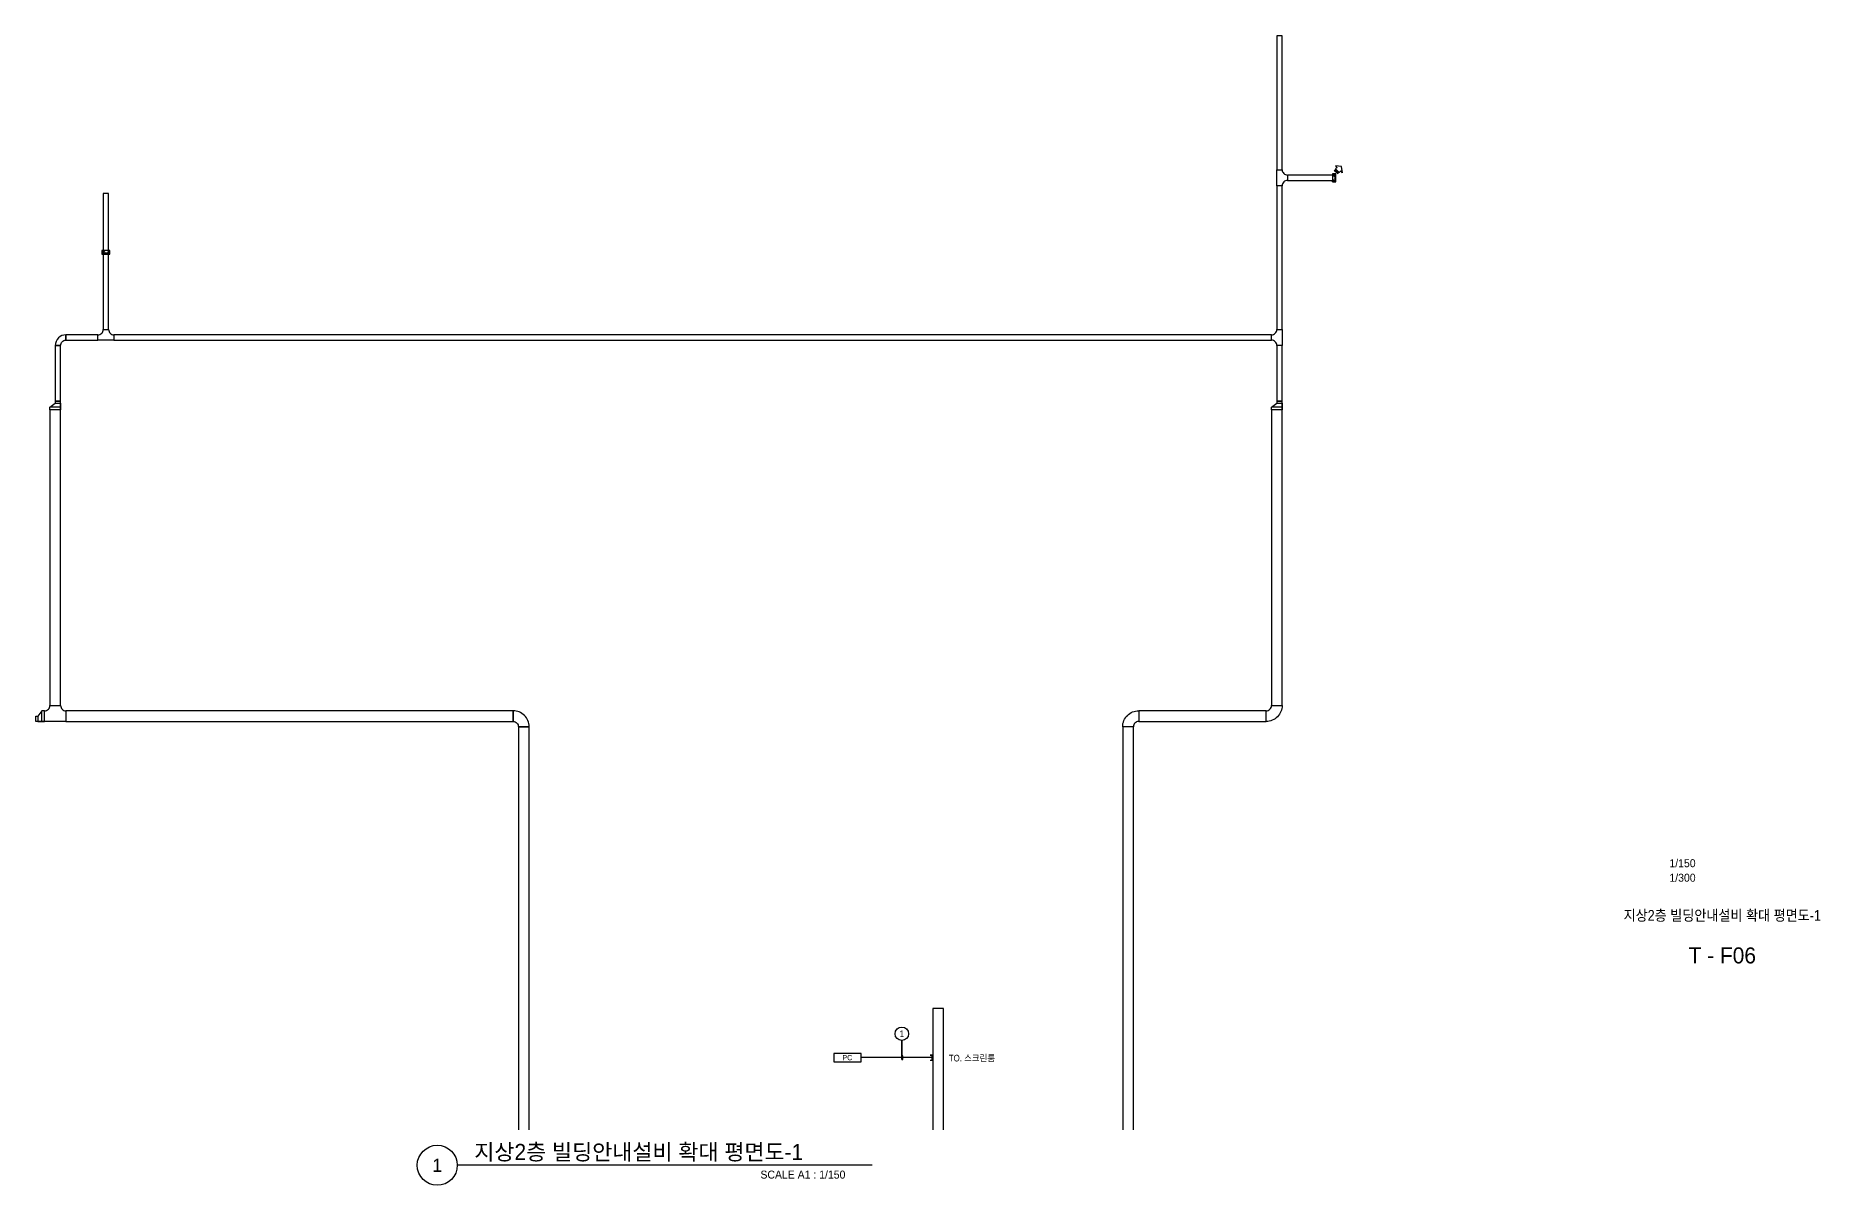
# Model space of a CAD drawing. Header units: millimetres. Extents: x 90978 to 500588, y -351975 to -9702.
# Drawn here: x 274079 to 374439, y -173775 to -109170 of the extents above; entities that cross this region are included whole.
import ezdxf
from ezdxf.enums import TextEntityAlignment as Align

# ---------------------------------------------------------------- set-up
doc = ezdxf.new("R2010")
doc.units = ezdxf.units.MM
doc.header["$LTSCALE"] = 150
doc.linetypes.add('D1', pattern=[3, 1, -1, 1])
for name, color, linetype in [('-----21 Embeded Wire in Ceiling or Wall', 4, 'Continuous'), ('-----27 Communication Cable Tray', 2, 'Continuous'), ('-----29 Indicator', 1, 'Continuous'), ('-----30 Text', 2, 'Continuous'), ('-----41 Drawing Title', 2, 'Continuous'), ('-----42 Drawing Number', 2, 'Continuous'), ('-----43 Drawing Scale', 3, 'Continuous'), ('NOTE', 1, 'Continuous')]:
    doc.layers.add(name, color=color, linetype=linetype)
doc.styles.add('ELEC', font='')
doc.styles.get('ELEC').set_extended_font_data('Dotum')

# ---------------------------------------------------------------- blocks, each defined once
blk = doc.blocks.new('PC')
at = {"layer": 'NOTE', "color": 1}
blk.add_lwpolyline([(220317, -200841), (223670, -200841), (223670, -199815), (220317, -199815)], close=True, dxfattribs=at)
at = {"layer": '-----30 Text', "style": 'ELEC'}
blk.add_text('PC', height=640.3, dxfattribs=at).set_placement((221972, -200328), align=Align.MIDDLE_CENTER)
blk = doc.blocks.new('O08')
blk.add_hatch(color=256).paths.add_polyline_path([(120, 51), (-120, 51), (-120, 0), (120, 0)])
blk.add_lwpolyline([(120, 127.5), (120, 0), (-120, 0), (-120, 127.5), (-120, 51), (120, 51)])
blk = doc.blocks.new('O03')
at = {"linetype": 'Continuous'}
for p, q in [((-101, 101), (101, -101)), ((-74, 127), (127, -74)), ((-48, 154), (154, -48)), ((-27, 366), (69, 270)), ((-27, 366), (321, 321)), ((69, 270), (-21, 180)), ((-21, 180), (180, -21)), ((270, 69), (180, -21)), ((270, 69), (366, -27)), ((321, 321), (366, -27))]:
    blk.add_line(p, q, dxfattribs=at)

msp = doc.modelspace()

# ---------------------------------------------------------------- linework, layer by layer
at = {"layer": '-----21 Embeded Wire in Ceiling or Wall'}
msp.add_line((324533, -166602, 0), (320503, -166602, 0), dxfattribs=at)
at = {"layer": '-----27 Communication Cable Tray', "elevation": 0}
for points in [[(343874, -109170), (343874, -116700), (344174, -116700), (344174, -109170)], [(347200, -117000), (344474, -117000), (344474, -117300), (347200, -117300)], [(277879, -118038), (277879, -125679), (278179, -125679), (278179, -118038)], [(344174, -125679), (344174, -117600), (343874, -117600), (343874, -125679)], [(275779, -126279), (277579, -126279), (277579, -125979), (275779, -125979)], [(278479, -126279), (343574, -126279), (343574, -125979), (278479, -125979)], [(275179, -126579), (275179, -129699), (275479, -129699), (275479, -126579)], [(343874, -126579), (343874, -129699), (344174, -129699), (344174, -126579)], [(275479, -146808), (275479, -130199), (274879, -130199), (274879, -146808)], [(344174, -146808), (344174, -130199), (343574, -130199), (343574, -146808)], [(300926, -147108), (275779, -147108), (275779, -147708), (300926, -147708)], [(336107, -147708), (343274, -147708), (343274, -147108), (336107, -147108)]]:
    msp.add_lwpolyline(points, close=True, dxfattribs=at)
for points in [[(344174, -117600), (343874, -117600), (343874, -117600), (343874, -116700), (344174, -116700, 0.4142136), (344474, -117000), (344474, -117300), (344474, -117300, 0.4142136)], [(275479, -126579), (275479, -126579, -0.4142136), (275779, -126279), (275779, -126279), (275779, -125979, 0.4142136), (275179, -126579)], [(278479, -125979), (278479, -126279), (278479, -126279), (277579, -126279), (277579, -125979, 0.4142136), (277879, -125679), (278179, -125679), (278179, -125679, 0.4142136)], [(343874, -125679), (344174, -125679), (344174, -125679), (344174, -126579), (343874, -126579, 0.4142136), (343574, -126279), (343574, -125979), (343574, -125979, 0.4142136)], [(275779, -147108), (275779, -147708), (275779, -147708), (274579, -147708), (274579, -147108, 0.4142136), (274879, -146808), (275479, -146808), (275479, -146808, 0.4142136)], [(300926, -147708), (300926, -147708, -0.4142136), (301226, -148008), (301226, -148008), (301826, -148008, 0.4142136), (300926, -147108)], [(336107, -147708), (336107, -147708, 0.4142136), (335807, -148008), (335807, -148008), (335207, -148008, -0.4142136), (336107, -147108)], [(343274, -147108), (343274, -147108, 0.4142136), (343574, -146808), (343574, -146808), (344174, -146808, -0.4142136), (343274, -147708)]]:
    msp.add_lwpolyline(points, format="xyb", close=True, dxfattribs=at)
at = {"layer": '-----27 Communication Cable Tray', "color": 1}
msp.add_lwpolyline([(347000, -117375), (347200, -117375), (347200, -116925), (347000, -116925), (347000, -117375)], dxfattribs=at)
at = {"layer": '-----27 Communication Cable Tray', "color": 1, "linetype": 'D1'}
for points in [[(347000, -117375), (347200, -116925)], [(347000, -116925), (347200, -117375)]]:
    msp.add_lwpolyline(points, dxfattribs=at)
at = {"layer": '-----27 Communication Cable Tray'}
for points in [[(347050, -117250), (347050, -117300), (347150, -117300), (347150, -117000), (347050, -117000), (347050, -117050)], [(347150, -117325), (347200, -117325), (347200, -116975), (347150, -116975), (347150, -117325)]]:
    msp.add_lwpolyline(points, dxfattribs=at)
at = {"layer": '-----27 Communication Cable Tray', "color": 1, "elevation": 0}
msp.add_lwpolyline([(277804, -121238), (277804, -121438), (278254, -121438), (278254, -121238), (277804, -121238)], dxfattribs=at)
at = {"layer": '-----27 Communication Cable Tray', "color": 1, "linetype": 'D1', "elevation": 0}
for points in [[(277804, -121238), (278254, -121438)], [(278254, -121238), (277804, -121438)]]:
    msp.add_lwpolyline(points, dxfattribs=at)
at = {"layer": '-----27 Communication Cable Tray', "elevation": 0}
for points in [[(277854, -121388), (277854, -121438), (278204, -121438), (278204, -121388), (277854, -121388)], [(277929, -121288), (277879, -121288), (277879, -121388), (278179, -121388), (278179, -121288), (278129, -121288)], [(275479, -130199), (275479, -129699), (275179, -129699), (275179, -129818), (275479, -129818), (275479, -130051), (274879, -130051), (275179, -129818), (275479, -129818), (275479, -130199), (274879, -130199), (274879, -130051)], [(344174, -130199), (344174, -129699), (343874, -129699), (343874, -129818), (344174, -129818), (344174, -130051), (343574, -130051), (343874, -129818), (344174, -129818), (344174, -130199), (343574, -130199), (343574, -130051)], [(274579, -147708), (274079, -147708), (274079, -147408), (274198, -147408), (274198, -147708), (274431, -147708), (274431, -147108), (274198, -147408), (274198, -147708), (274579, -147708), (274579, -147108), (274431, -147108)], [(274079, -147708), (274079, -147408)], [(301826, -170650), (301826, -148008), (301226, -148008), (301226, -170650)], [(335807, -170650), (335807, -148008), (335207, -148008), (335207, -170650)], [(325133, -170650), (325133, -163843), (324533, -163843), (324533, -170650)]]:
    msp.add_lwpolyline(points, dxfattribs=at)
at = {"layer": '-----29 Indicator', "color": 1}
msp.add_line((322787, -166702, 0), (322787, -165638, 0), dxfattribs=at)
at = {"layer": '-----29 Indicator', "color": 1, "elevation": 0}
msp.add_lwpolyline([(322787, -165638), (322787, -166702), (322837, -166702), (322837, -166502), (322787, -166502)], dxfattribs=at)
at = {"layer": '-----29 Indicator'}
msp.add_circle((322787, -165259, 0), 378, dxfattribs=at)
at = {"layer": '-----41 Drawing Title', "color": 7}
msp.add_line((321114, -172650), (297786, -172650), dxfattribs=at)
msp.add_circle((296661, -172650), 1125, dxfattribs=at)

# ---------------------------------------------------------------- block references
at = {"layer": '-----21 Embeded Wire in Ceiling or Wall', "xscale": -1.199999999953434, "yscale": 1.199999999953434, "zscale": 1.199999999953434, "rotation": 90}
msp.add_blockref('O08', (324533, -166602, 0), dxfattribs=at)
at = {"layer": '-----27 Communication Cable Tray', "xscale": -1, "rotation": 270}
msp.add_blockref('O03', (347200, -116840), dxfattribs=at)
at = {"xscale": 0.4607257312118381, "yscale": 0.4607257312118381, "zscale": 0.4607257312118381}
msp.add_blockref('PC', (217453, -74305), dxfattribs=at)

# ---------------------------------------------------------------- texts
at = {"layer": '-----30 Text', "style": 'ELEC', "width": 0.9}
for s, p in [('1', (322787, -165259, 0)), ('TO. 스크린룸', (326729, -166617, 0))]:
    msp.add_text(s, height=375, dxfattribs=at).set_placement(p, align=Align.MIDDLE)
at = {"layer": '-----41 Drawing Title', "style": 'ELEC', "width": 0.9}
msp.add_text('지상2층 빌딩안내설비 확대 평면도-1', height=600, dxfattribs=at).set_placement((368925, -158605), align=Align.MIDDLE_CENTER)
at = {"layer": '-----41 Drawing Title', "color": 2, "style": 'ELEC'}
msp.add_text('지상2층 빌딩안내설비 확대 평면도-1', height=900, dxfattribs=at).set_placement((298745, -172350))
at = {"layer": '-----41 Drawing Title', "color": 7, "style": 'ELEC'}
msp.add_text('1', height=750, dxfattribs=at).set_placement((296661, -172650), align=Align.MIDDLE)
at = {"layer": '-----41 Drawing Title', "style": 'ELEC'}
msp.add_text('SCALE A1 : 1/150', height=450, dxfattribs=at).set_placement((319614, -173400), align=Align.RIGHT)
at = {"layer": '-----42 Drawing Number', "style": 'ELEC'}
msp.add_text('T - F06', height=900, dxfattribs=at).set_placement((368925, -160855), align=Align.MIDDLE_CENTER)
at = {"layer": '-----43 Drawing Scale', "style": 'ELEC'}
for s, p in [('1/150', (366690, -155675)), ('1/300', (366690, -156490))]:
    msp.add_text(s, height=450, dxfattribs=at).set_placement(p, align=Align.MIDDLE_CENTER)

doc.saveas('drawing.dxf')
